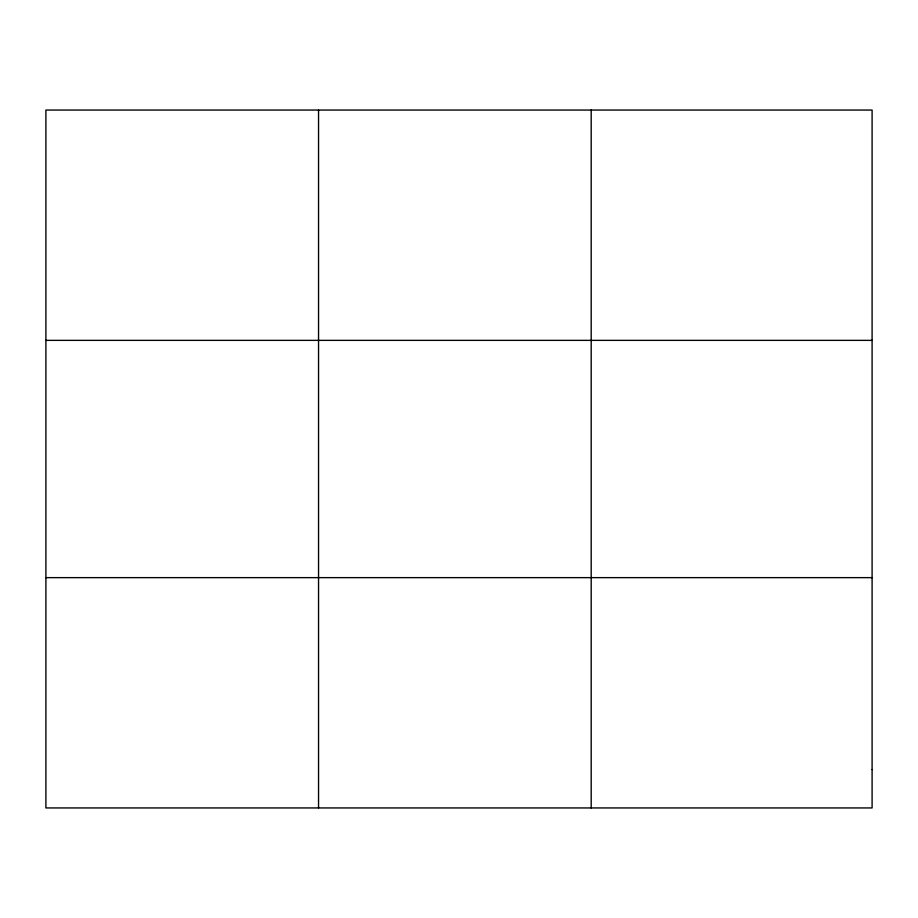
<?xml version="1.0" encoding="UTF-8"?>
<svg xmlns="http://www.w3.org/2000/svg" width="918" height="918" viewBox="0 0 918 918"><rect width="100%" height="100%" fill="white"/><g stroke="black" fill="none" stroke-linecap="round" stroke-linejoin="round"><path stroke-width="1.38" d="M318.546 807.943L318.546 110.057M591.192 807.943L591.192 110.057M45.9 340.36L872.1 340.36M45.9 577.64L872.1 577.64M872.1 769.559L872.1 807.943L45.9 807.943L45.9 110.057L872.1 110.057L872.1 769.559"/></g></svg>
